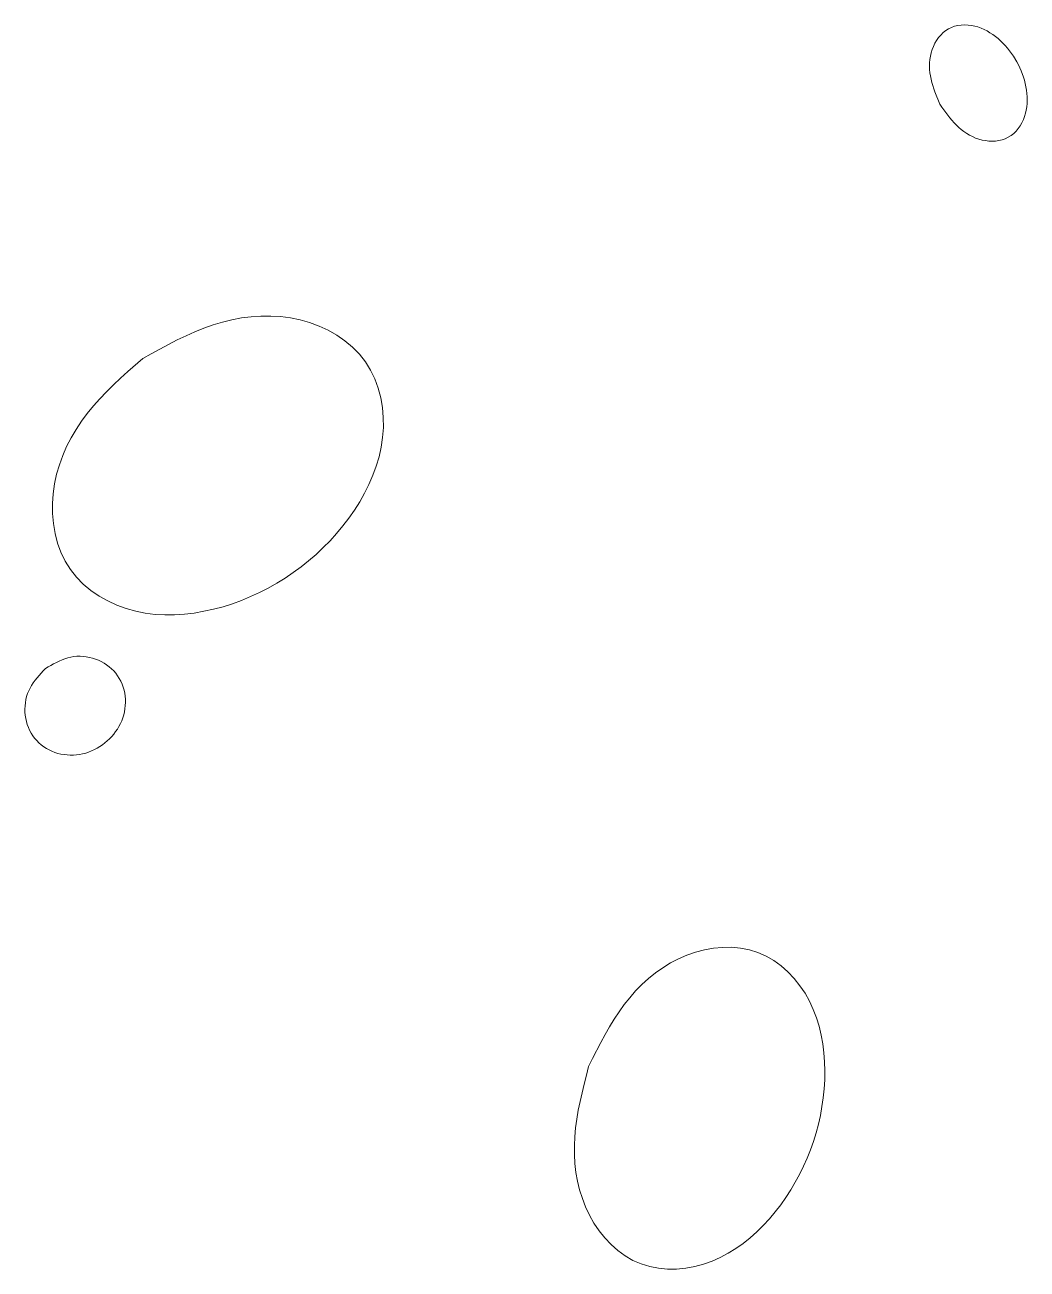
# Model space of a CAD drawing. Header units: millimetres. Extents: x -131 to 131, y -103 to 103.
# Drawn here: x 16.16 to 51.6, y 41.7 to 85.67 of the extents above; entities that cross this region are included whole.
import ezdxf

# ---------------------------------------------------------------- set-up
doc = ezdxf.new("R2010")
doc.units = ezdxf.units.MM
doc.header["$MEASUREMENT"] = 0
doc.layers.add('Camada 1', color=7, linetype='Continuous')

msp = doc.modelspace()

# ---------------------------------------------------------------- linework, layer by layer
at = {"layer": 'Camada 1', "color": 72, "lineweight": 20}
for points, knots in [([(50.2452, 81.5623), (50.2452, 81.5623), (50.1257, 81.5764), (50.1257, 81.5764), (50.1257, 81.5764), (50.1257, 81.5764), (50.0082, 81.5993), (50.0082, 81.5993), (50.0082, 81.5993), (50.0082, 81.5993), (49.8935, 81.6307), (49.8935, 81.6307), (49.8935, 81.6307), (49.8935, 81.6307), (49.7813, 81.6702), (49.7813, 81.6702), (49.7813, 81.6702), (49.7813, 81.6702), (49.6727, 81.7175), (49.6727, 81.7175), (49.6727, 81.7175), (49.6727, 81.7175), (49.5672, 81.7711), (49.5672, 81.7711), (49.5672, 81.7711), (49.5672, 81.7711), (49.4656, 81.8314), (49.4656, 81.8314), (49.4656, 81.8314), (49.4656, 81.8314), (49.3679, 81.8974), (49.3679, 81.8974), (49.3679, 81.8974), (49.3679, 81.8974), (49.2744, 81.969), (49.2744, 81.969), (49.2744, 81.969), (49.2744, 81.969), (49.1851, 82.0449), (49.1851, 82.0449), (49.1851, 82.0449), (49.1851, 82.0449), (49.1005, 82.1253), (49.1005, 82.1253), (49.1005, 82.1253), (49.1005, 82.1253), (49.0193, 82.2093), (49.0193, 82.2093), (49.0193, 82.2093), (49.0193, 82.2093), (48.9417, 82.2964), (48.9417, 82.2964), (48.9417, 82.2964), (48.9417, 82.2964), (48.8669, 82.3867), (48.8669, 82.3867), (48.8669, 82.3867), (48.8669, 82.3867), (48.7946, 82.4791), (48.7946, 82.4791), (48.7946, 82.4791), (48.7946, 82.4791), (48.7244, 82.5733), (48.7244, 82.5733), (48.7244, 82.5733), (48.7244, 82.5733), (48.6553, 82.6689), (48.6553, 82.6689), (48.6553, 82.6689), (48.6553, 82.6689), (48.5872, 82.7656), (48.5872, 82.7656), (48.5872, 82.7656), (48.5872, 82.7656), (48.5198, 82.863), (48.5198, 82.863), (48.5198, 82.863), (48.5198, 82.863), (48.3417, 83.3001), (48.3417, 83.3001), (48.3417, 83.3001), (48.3417, 83.3001), (48.3021, 83.4108), (48.3021, 83.4108), (48.3021, 83.4108), (48.3021, 83.4108), (48.2658, 83.522), (48.2658, 83.522), (48.2658, 83.522), (48.2658, 83.522), (48.2334, 83.6341), (48.2334, 83.6341), (48.2334, 83.6341), (48.2334, 83.6341), (48.2055, 83.7474), (48.2055, 83.7474), (48.2055, 83.7474), (48.2055, 83.7474), (48.1826, 83.862), (48.1826, 83.862), (48.1826, 83.862), (48.1826, 83.862), (48.1656, 83.9777), (48.1656, 83.9777), (48.1656, 83.9777), (48.1656, 83.9777), (48.1554, 84.0952), (48.1554, 84.0952), (48.1554, 84.0952), (48.1554, 84.0952), (48.1515, 84.213), (48.1515, 84.213), (48.1515, 84.213), (48.1515, 84.213), (48.1547, 84.3312), (48.1547, 84.3312), (48.1547, 84.3312), (48.1547, 84.3312), (48.1653, 84.4491), (48.1653, 84.4491), (48.1653, 84.4491), (48.1653, 84.4491), (48.1836, 84.5662), (48.1836, 84.5662), (48.1836, 84.5662), (48.1836, 84.5662), (48.2097, 84.6819), (48.2097, 84.6819), (48.2097, 84.6819), (48.2097, 84.6819), (48.2443, 84.7958), (48.2443, 84.7958), (48.2443, 84.7958), (48.2443, 84.7958), (48.2877, 84.9073), (48.2877, 84.9073), (48.2877, 84.9073), (48.2877, 84.9073), (48.3395, 85.016), (48.3395, 85.016), (48.3395, 85.016), (48.3395, 85.016), (48.4002, 85.12), (48.4002, 85.12), (48.4002, 85.12), (48.4002, 85.12), (48.469, 85.2185), (48.469, 85.2185), (48.469, 85.2185), (48.469, 85.2185), (48.5456, 85.3102), (48.5456, 85.3102), (48.5456, 85.3102), (48.5456, 85.3102), (48.6302, 85.3934), (48.6302, 85.3934), (48.6302, 85.3934), (48.6302, 85.3934), (48.7223, 85.4668), (48.7223, 85.4668), (48.7223, 85.4668), (48.7223, 85.4668), (48.8214, 85.5296), (48.8214, 85.5296), (48.8214, 85.5296), (48.8214, 85.5296), (48.9273, 85.5801), (48.9273, 85.5801), (48.9273, 85.5801), (48.9273, 85.5801), (49.0387, 85.6189), (49.0387, 85.6189), (49.0387, 85.6189), (49.0387, 85.6189), (49.1545, 85.646), (49.1545, 85.646), (49.1545, 85.646), (49.1545, 85.646), (49.273, 85.6623), (49.273, 85.6623), (49.273, 85.6623), (49.273, 85.6623), (49.3933, 85.6679), (49.3933, 85.6679), (49.3933, 85.6679), (49.3933, 85.6679), (49.5136, 85.6637), (49.5136, 85.6637), (49.5136, 85.6637), (49.5136, 85.6637), (49.6325, 85.6496), (49.6325, 85.6496), (49.6325, 85.6496), (49.6325, 85.6496), (49.7492, 85.6263), (49.7492, 85.6263), (49.7492, 85.6263), (49.7492, 85.6263), (49.8632, 85.5942), (49.8632, 85.5942), (49.8632, 85.5942), (49.8632, 85.5942), (49.9743, 85.554), (49.9743, 85.554), (49.9743, 85.554), (49.9743, 85.554), (50.0823, 85.5067), (50.0823, 85.5067), (50.0823, 85.5067), (50.0823, 85.5067), (50.1874, 85.4527), (50.1874, 85.4527), (50.1874, 85.4527), (50.1874, 85.4527), (50.289, 85.3924), (50.289, 85.3924), (50.289, 85.3924), (50.289, 85.3924), (50.3878, 85.3268), (50.3878, 85.3268), (50.3878, 85.3268), (50.3878, 85.3268), (50.483, 85.2566), (50.483, 85.2566), (50.483, 85.2566), (50.483, 85.2566), (50.5747, 85.1818), (50.5747, 85.1818), (50.5747, 85.1818), (50.5747, 85.1818), (50.6629, 85.1035), (50.6629, 85.1035), (50.6629, 85.1035), (50.6629, 85.1035), (50.7476, 85.0216), (50.7476, 85.0216), (50.7476, 85.0216), (50.7476, 85.0216), (50.8287, 84.9362), (50.8287, 84.9362), (50.8287, 84.9362), (50.8287, 84.9362), (50.9064, 84.8477), (50.9064, 84.8477), (50.9064, 84.8477), (50.9064, 84.8477), (50.9804, 84.7563), (50.9804, 84.7563), (50.9804, 84.7563), (50.9804, 84.7563), (51.0506, 84.6618), (51.0506, 84.6618), (51.0506, 84.6618), (51.0506, 84.6618), (51.117, 84.5644), (51.117, 84.5644), (51.117, 84.5644), (51.117, 84.5644), (51.2383, 84.363), (51.2383, 84.363), (51.2383, 84.363), (51.2383, 84.363), (51.2933, 84.2589), (51.2933, 84.2589), (51.2933, 84.2589), (51.2933, 84.2589), (51.3441, 84.1527), (51.3441, 84.1527), (51.3441, 84.1527), (51.3441, 84.1527), (51.3911, 84.0448), (51.3911, 84.0448), (51.3911, 84.0448), (51.3911, 84.0448), (51.4715, 83.8236), (51.4715, 83.8236), (51.4715, 83.8236), (51.4715, 83.8236), (51.505, 83.7107), (51.505, 83.7107), (51.505, 83.7107), (51.505, 83.7107), (51.5339, 83.5967), (51.5339, 83.5967), (51.5339, 83.5967), (51.5339, 83.5967), (51.5579, 83.4814), (51.5579, 83.4814), (51.5579, 83.4814), (51.5579, 83.4814), (51.5773, 83.3646), (51.5773, 83.3646), (51.5773, 83.3646), (51.5773, 83.3646), (51.5914, 83.2475), (51.5914, 83.2475), (51.5914, 83.2475), (51.5914, 83.2475), (51.5999, 83.1293), (51.5999, 83.1293), (51.5999, 83.1293), (51.5999, 83.1293), (51.6031, 83.0108), (51.6031, 83.0108), (51.6031, 83.0108), (51.6031, 83.0108), (51.5996, 82.8926), (51.5996, 82.8926), (51.5996, 82.8926), (51.5996, 82.8926), (51.5893, 82.7751), (51.5893, 82.7751), (51.5893, 82.7751), (51.5893, 82.7751), (51.572, 82.6584), (51.572, 82.6584), (51.572, 82.6584), (51.572, 82.6584), (51.5466, 82.543), (51.5466, 82.543), (51.5466, 82.543), (51.5466, 82.543), (51.5131, 82.4298), (51.5131, 82.4298), (51.5131, 82.4298), (51.5131, 82.4298), (51.4704, 82.3183), (51.4704, 82.3183), (51.4704, 82.3183), (51.4704, 82.3183), (51.4189, 82.21), (51.4189, 82.21), (51.4189, 82.21), (51.4189, 82.21), (51.3586, 82.1059), (51.3586, 82.1059), (51.3586, 82.1059), (51.3586, 82.1059), (51.2898, 82.0075), (51.2898, 82.0075), (51.2898, 82.0075), (51.2898, 82.0075), (51.2129, 81.9158), (51.2129, 81.9158), (51.2129, 81.9158), (51.2129, 81.9158), (51.1279, 81.8325), (51.1279, 81.8325), (51.1279, 81.8325), (51.1279, 81.8325), (51.0358, 81.7588), (51.0358, 81.7588), (51.0358, 81.7588), (51.0358, 81.7588), (50.9367, 81.6963), (50.9367, 81.6963), (50.9367, 81.6963), (50.9367, 81.6963), (50.8309, 81.6455), (50.8309, 81.6455), (50.8309, 81.6455), (50.8309, 81.6455), (50.7194, 81.6071), (50.7194, 81.6071), (50.7194, 81.6071), (50.7194, 81.6071), (50.604, 81.5799), (50.604, 81.5799), (50.604, 81.5799), (50.604, 81.5799), (50.4855, 81.5637), (50.4855, 81.5637), (50.4855, 81.5637), (50.4855, 81.5637), (50.3655, 81.558), (50.3655, 81.558), (50.3655, 81.558), (50.3655, 81.558), (50.2452, 81.5623), (50.2452, 81.5623)], [0, 0, 0, 0, 0.0105263, 0.0105263, 0.0105263, 0.0105263, 0.0210526, 0.0210526, 0.0210526, 0.0210526, 0.0315789, 0.0315789, 0.0315789, 0.0315789, 0.0421053, 0.0421053, 0.0421053, 0.0421053, 0.0526316, 0.0526316, 0.0526316, 0.0526316, 0.0631579, 0.0631579, 0.0631579, 0.0631579, 0.0736842, 0.0736842, 0.0736842, 0.0736842, 0.0842105, 0.0842105, 0.0842105, 0.0842105, 0.0947368, 0.0947368, 0.0947368, 0.0947368, 0.1052632, 0.1052632, 0.1052632, 0.1052632, 0.1157895, 0.1157895, 0.1157895, 0.1157895, 0.1263158, 0.1263158, 0.1263158, 0.1263158, 0.1368421, 0.1368421, 0.1368421, 0.1368421, 0.1473684, 0.1473684, 0.1473684, 0.1473684, 0.1578947, 0.1578947, 0.1578947, 0.1578947, 0.1684211, 0.1684211, 0.1684211, 0.1684211, 0.1789474, 0.1789474, 0.1789474, 0.1789474, 0.1894737, 0.1894737, 0.1894737, 0.1894737, 0.2, 0.2, 0.2, 0.2, 0.2105263, 0.2105263, 0.2105263, 0.2105263, 0.2210526, 0.2210526, 0.2210526, 0.2210526, 0.2315789, 0.2315789, 0.2315789, 0.2315789, 0.2421053, 0.2421053, 0.2421053, 0.2421053, 0.2526316, 0.2526316, 0.2526316, 0.2526316, 0.2631579, 0.2631579, 0.2631579, 0.2631579, 0.2736842, 0.2736842, 0.2736842, 0.2736842, 0.2842105, 0.2842105, 0.2842105, 0.2842105, 0.2947368, 0.2947368, 0.2947368, 0.2947368, 0.3052632, 0.3052632, 0.3052632, 0.3052632, 0.3157895, 0.3157895, 0.3157895, 0.3157895, 0.3263158, 0.3263158, 0.3263158, 0.3263158, 0.3368421, 0.3368421, 0.3368421, 0.3368421, 0.3473684, 0.3473684, 0.3473684, 0.3473684, 0.3578947, 0.3578947, 0.3578947, 0.3578947, 0.3684211, 0.3684211, 0.3684211, 0.3684211, 0.3789474, 0.3789474, 0.3789474, 0.3789474, 0.3894737, 0.3894737, 0.3894737, 0.3894737, 0.4, 0.4, 0.4, 0.4, 0.4105263, 0.4105263, 0.4105263, 0.4105263, 0.4210526, 0.4210526, 0.4210526, 0.4210526, 0.4315789, 0.4315789, 0.4315789, 0.4315789, 0.4421053, 0.4421053, 0.4421053, 0.4421053, 0.4526316, 0.4526316, 0.4526316, 0.4526316, 0.4631579, 0.4631579, 0.4631579, 0.4631579, 0.4736842, 0.4736842, 0.4736842, 0.4736842, 0.4842105, 0.4842105, 0.4842105, 0.4842105, 0.4947368, 0.4947368, 0.4947368, 0.4947368, 0.5052632, 0.5052632, 0.5052632, 0.5052632, 0.5157895, 0.5157895, 0.5157895, 0.5157895, 0.5263158, 0.5263158, 0.5263158, 0.5263158, 0.5368421, 0.5368421, 0.5368421, 0.5368421, 0.5473684, 0.5473684, 0.5473684, 0.5473684, 0.5578947, 0.5578947, 0.5578947, 0.5578947, 0.5684211, 0.5684211, 0.5684211, 0.5684211, 0.5789474, 0.5789474, 0.5789474, 0.5789474, 0.5894737, 0.5894737, 0.5894737, 0.5894737, 0.6, 0.6, 0.6, 0.6, 0.6105263, 0.6105263, 0.6105263, 0.6105263, 0.6210526, 0.6210526, 0.6210526, 0.6210526, 0.6315789, 0.6315789, 0.6315789, 0.6315789, 0.6421053, 0.6421053, 0.6421053, 0.6421053, 0.6526316, 0.6526316, 0.6526316, 0.6526316, 0.6631579, 0.6631579, 0.6631579, 0.6631579, 0.6736842, 0.6736842, 0.6736842, 0.6736842, 0.6842105, 0.6842105, 0.6842105, 0.6842105, 0.6947368, 0.6947368, 0.6947368, 0.6947368, 0.7052632, 0.7052632, 0.7052632, 0.7052632, 0.7157895, 0.7157895, 0.7157895, 0.7157895, 0.7263158, 0.7263158, 0.7263158, 0.7263158, 0.7368421, 0.7368421, 0.7368421, 0.7368421, 0.7473684, 0.7473684, 0.7473684, 0.7473684, 0.7578947, 0.7578947, 0.7578947, 0.7578947, 0.7684211, 0.7684211, 0.7684211, 0.7684211, 0.7789474, 0.7789474, 0.7789474, 0.7789474, 0.7894737, 0.7894737, 0.7894737, 0.7894737, 0.8, 0.8, 0.8, 0.8, 0.8105263, 0.8105263, 0.8105263, 0.8105263, 0.8210526, 0.8210526, 0.8210526, 0.8210526, 0.8315789, 0.8315789, 0.8315789, 0.8315789, 0.8421053, 0.8421053, 0.8421053, 0.8421053, 0.8526316, 0.8526316, 0.8526316, 0.8526316, 0.8631579, 0.8631579, 0.8631579, 0.8631579, 0.8736842, 0.8736842, 0.8736842, 0.8736842, 0.8842105, 0.8842105, 0.8842105, 0.8842105, 0.8947368, 0.8947368, 0.8947368, 0.8947368, 0.9052632, 0.9052632, 0.9052632, 0.9052632, 0.9157895, 0.9157895, 0.9157895, 0.9157895, 0.9263158, 0.9263158, 0.9263158, 0.9263158, 0.9368421, 0.9368421, 0.9368421, 0.9368421, 0.9473684, 0.9473684, 0.9473684, 0.9473684, 0.9578947, 0.9578947, 0.9578947, 0.9578947, 0.9684211, 0.9684211, 0.9684211, 0.9684211, 0.9789474, 0.9789474, 0.9789474, 0.9789474, 0.9894737, 0.9894737, 0.9894737, 0.9894737, 1, 1, 1, 1]), ([(20.6285, 74.0442), (20.6285, 74.0442), (20.9333, 74.2111), (20.9333, 74.2111), (20.9333, 74.2111), (20.9333, 74.2111), (21.2395, 74.3741), (21.2395, 74.3741), (21.2395, 74.3741), (21.2395, 74.3741), (21.5478, 74.5318), (21.5478, 74.5318), (21.5478, 74.5318), (21.5478, 74.5318), (21.8586, 74.6813), (21.8586, 74.6813), (21.8586, 74.6813), (21.8586, 74.6813), (22.1726, 74.8214), (22.1726, 74.8214), (22.1726, 74.8214), (22.1726, 74.8214), (22.4908, 74.9498), (22.4908, 74.9498), (22.4908, 74.9498), (22.4908, 74.9498), (22.8136, 75.0648), (22.8136, 75.0648), (22.8136, 75.0648), (22.8136, 75.0648), (23.142, 75.1643), (23.142, 75.1643), (23.142, 75.1643), (23.142, 75.1643), (23.4761, 75.2469), (23.4761, 75.2469), (23.4761, 75.2469), (23.4761, 75.2469), (23.8158, 75.3104), (23.8158, 75.3104), (23.8158, 75.3104), (23.8158, 75.3104), (24.1598, 75.3541), (24.1598, 75.3541), (24.1598, 75.3541), (24.1598, 75.3541), (24.5066, 75.377), (24.5066, 75.377), (24.5066, 75.377), (24.5066, 75.377), (24.8544, 75.3781), (24.8544, 75.3781), (24.8544, 75.3781), (24.8544, 75.3781), (25.2023, 75.3566), (25.2023, 75.3566), (25.2023, 75.3566), (25.2023, 75.3566), (25.5483, 75.3114), (25.5483, 75.3114), (25.5483, 75.3114), (25.5483, 75.3114), (25.8909, 75.2412), (25.8909, 75.2412), (25.8909, 75.2412), (25.8909, 75.2412), (26.2292, 75.1456), (26.2292, 75.1456), (26.2292, 75.1456), (26.2292, 75.1456), (26.5608, 75.0235), (26.5608, 75.0235), (26.5608, 75.0235), (26.5608, 75.0235), (26.8818, 74.8757), (26.8818, 74.8757), (26.8818, 74.8757), (26.8818, 74.8757), (27.1887, 74.7022), (27.1887, 74.7022), (27.1887, 74.7022), (27.1887, 74.7022), (27.478, 74.5039), (27.478, 74.5039), (27.478, 74.5039), (27.478, 74.5039), (27.7461, 74.2809), (27.7461, 74.2809), (27.7461, 74.2809), (27.7461, 74.2809), (27.9888, 74.034), (27.9888, 74.034), (27.9888, 74.034), (27.9888, 74.034), (28.203, 73.7634), (28.203, 73.7634), (28.203, 73.7634), (28.203, 73.7634), (28.3854, 73.4703), (28.3854, 73.4703), (28.3854, 73.4703), (28.3854, 73.4703), (28.536, 73.1577), (28.536, 73.1577), (28.536, 73.1577), (28.536, 73.1577), (28.6556, 72.8296), (28.6556, 72.8296), (28.6556, 72.8296), (28.6556, 72.8296), (28.7449, 72.4899), (28.7449, 72.4899), (28.7449, 72.4899), (28.7449, 72.4899), (28.8041, 72.1421), (28.8041, 72.1421), (28.8041, 72.1421), (28.8041, 72.1421), (28.8345, 71.7903), (28.8345, 71.7903), (28.8345, 71.7903), (28.8345, 71.7903), (28.8366, 71.4383), (28.8366, 71.4383), (28.8366, 71.4383), (28.8366, 71.4383), (28.8108, 71.0894), (28.8108, 71.0894), (28.8108, 71.0894), (28.8108, 71.0894), (28.759, 70.7458), (28.759, 70.7458), (28.759, 70.7458), (28.759, 70.7458), (28.6831, 70.4074), (28.6831, 70.4074), (28.6831, 70.4074), (28.6831, 70.4074), (28.584, 70.0748), (28.584, 70.0748), (28.584, 70.0748), (28.584, 70.0748), (28.4644, 69.7492), (28.4644, 69.7492), (28.4644, 69.7492), (28.4644, 69.7492), (28.3258, 69.4302), (28.3258, 69.4302), (28.3258, 69.4302), (28.3258, 69.4302), (28.1698, 69.1191), (28.1698, 69.1191), (28.1698, 69.1191), (28.1698, 69.1191), (27.9984, 68.8164), (27.9984, 68.8164), (27.9984, 68.8164), (27.9984, 68.8164), (27.8132, 68.5222), (27.8132, 68.5222), (27.8132, 68.5222), (27.8132, 68.5222), (27.6153, 68.2375), (27.6153, 68.2375), (27.6153, 68.2375), (27.6153, 68.2375), (27.4054, 67.9616), (27.4054, 67.9616), (27.4054, 67.9616), (27.4054, 67.9616), (27.1842, 67.6956), (27.1842, 67.6956), (27.1842, 67.6956), (27.1842, 67.6956), (26.9517, 67.4395), (26.9517, 67.4395), (26.9517, 67.4395), (26.9517, 67.4395), (26.709, 67.1929), (26.709, 67.1929), (26.709, 67.1929), (26.709, 67.1929), (26.456, 66.9569), (26.456, 66.9569), (26.456, 66.9569), (26.456, 66.9569), (26.1943, 66.7311), (26.1943, 66.7311), (26.1943, 66.7311), (26.1943, 66.7311), (25.9233, 66.5156), (25.9233, 66.5156), (25.9233, 66.5156), (25.9233, 66.5156), (25.6443, 66.3113), (25.6443, 66.3113), (25.6443, 66.3113), (25.6443, 66.3113), (25.3575, 66.1177), (25.3575, 66.1177), (25.3575, 66.1177), (25.3575, 66.1177), (25.0633, 65.9356), (25.0633, 65.9356), (25.0633, 65.9356), (25.0633, 65.9356), (24.762, 65.7652), (24.762, 65.7652), (24.762, 65.7652), (24.762, 65.7652), (24.4544, 65.6076), (24.4544, 65.6076), (24.4544, 65.6076), (24.4544, 65.6076), (24.1404, 65.4622), (24.1404, 65.4622), (24.1404, 65.4622), (24.1404, 65.4622), (23.8204, 65.3303), (23.8204, 65.3303), (23.8204, 65.3303), (23.8204, 65.3303), (23.4952, 65.2117), (23.4952, 65.2117), (23.4952, 65.2117), (23.4952, 65.2117), (23.165, 65.1073), (23.165, 65.1073), (23.165, 65.1073), (23.165, 65.1073), (22.8298, 65.0177), (22.8298, 65.0177), (22.8298, 65.0177), (22.8298, 65.0177), (22.4905, 64.9429), (22.4905, 64.9429), (22.4905, 64.9429), (22.4905, 64.9429), (22.1476, 64.8836), (22.1476, 64.8836), (22.1476, 64.8836), (22.1476, 64.8836), (21.8022, 64.842), (21.8022, 64.842), (21.8022, 64.842), (21.8022, 64.842), (21.4551, 64.8194), (21.4551, 64.8194), (21.4551, 64.8194), (21.4551, 64.8194), (21.1079, 64.817), (21.1079, 64.817), (21.1079, 64.817), (21.1079, 64.817), (20.7618, 64.8364), (20.7618, 64.8364), (20.7618, 64.8364), (20.7618, 64.8364), (20.4175, 64.8791), (20.4175, 64.8791), (20.4175, 64.8791), (20.4175, 64.8791), (20.0764, 64.9468), (20.0764, 64.9468), (20.0764, 64.9468), (20.0764, 64.9468), (19.7398, 65.0406), (19.7398, 65.0406), (19.7398, 65.0406), (19.7398, 65.0406), (19.4089, 65.1616), (19.4089, 65.1616), (19.4089, 65.1616), (19.4089, 65.1616), (19.0883, 65.3091), (19.0883, 65.3091), (19.0883, 65.3091), (19.0883, 65.3091), (18.781, 65.4827), (18.781, 65.4827), (18.781, 65.4827), (18.781, 65.4827), (18.4914, 65.6813), (18.4914, 65.6813), (18.4914, 65.6813), (18.4914, 65.6813), (18.2233, 65.9046), (18.2233, 65.9046), (18.2233, 65.9046), (18.2233, 65.9046), (17.9798, 66.1522), (17.9798, 66.1522), (17.9798, 66.1522), (17.9798, 66.1522), (17.7657, 66.4228), (17.7657, 66.4228), (17.7657, 66.4228), (17.7657, 66.4228), (17.5833, 66.716), (17.5833, 66.716), (17.5833, 66.716), (17.5833, 66.716), (17.433, 67.0282), (17.433, 67.0282), (17.433, 67.0282), (17.433, 67.0282), (17.3141, 67.3556), (17.3141, 67.3556), (17.3141, 67.3556), (17.3141, 67.3556), (17.2252, 67.6949), (17.2252, 67.6949), (17.2252, 67.6949), (17.2252, 67.6949), (17.166, 68.0424), (17.166, 68.0424), (17.166, 68.0424), (17.166, 68.0424), (17.1353, 68.3945), (17.1353, 68.3945), (17.1353, 68.3945), (17.1353, 68.3945), (17.1325, 68.7476), (17.1325, 68.7476), (17.1325, 68.7476), (17.1325, 68.7476), (17.1568, 69.0983), (17.1568, 69.0983), (17.1568, 69.0983), (17.1568, 69.0983), (17.2065, 69.4447), (17.2065, 69.4447), (17.2065, 69.4447), (17.2065, 69.4447), (17.281, 69.7859), (17.281, 69.7859), (17.281, 69.7859), (17.281, 69.7859), (17.3784, 70.1203), (17.3784, 70.1203), (17.3784, 70.1203), (17.3784, 70.1203), (17.4972, 70.4473), (17.4972, 70.4473), (17.4972, 70.4473), (17.4972, 70.4473), (17.6359, 70.7659), (17.6359, 70.7659), (17.6359, 70.7659), (17.6359, 70.7659), (17.7936, 71.0749), (17.7936, 71.0749), (17.7936, 71.0749), (17.7936, 71.0749), (17.9682, 71.373), (17.9682, 71.373), (17.9682, 71.373), (17.9682, 71.373), (18.1587, 71.6598), (18.1587, 71.6598), (18.1587, 71.6598), (18.1587, 71.6598), (18.3633, 71.935), (18.3633, 71.935), (18.3633, 71.935), (18.3633, 71.935), (18.5806, 72.1999), (18.5806, 72.1999), (18.5806, 72.1999), (18.5806, 72.1999), (18.8092, 72.4557), (18.8092, 72.4557), (18.8092, 72.4557), (18.8092, 72.4557), (19.0473, 72.704), (19.0473, 72.704), (19.0473, 72.704), (19.0473, 72.704), (19.2932, 72.946), (19.2932, 72.946), (19.2932, 72.946), (19.2932, 72.946), (19.5455, 73.1827), (19.5455, 73.1827), (19.5455, 73.1827), (19.5455, 73.1827), (19.8023, 73.4156), (19.8023, 73.4156), (19.8023, 73.4156), (19.8023, 73.4156), (20.3244, 73.8752), (20.3244, 73.8752), (20.3244, 73.8752), (20.3244, 73.8752), (20.6285, 74.0442), (20.6285, 74.0442)], [0, 0, 0, 0, 0.010101, 0.010101, 0.010101, 0.010101, 0.020202, 0.020202, 0.020202, 0.020202, 0.030303, 0.030303, 0.030303, 0.030303, 0.040404, 0.040404, 0.040404, 0.040404, 0.0505051, 0.0505051, 0.0505051, 0.0505051, 0.0606061, 0.0606061, 0.0606061, 0.0606061, 0.0707071, 0.0707071, 0.0707071, 0.0707071, 0.0808081, 0.0808081, 0.0808081, 0.0808081, 0.0909091, 0.0909091, 0.0909091, 0.0909091, 0.1010101, 0.1010101, 0.1010101, 0.1010101, 0.1111111, 0.1111111, 0.1111111, 0.1111111, 0.1212121, 0.1212121, 0.1212121, 0.1212121, 0.1313131, 0.1313131, 0.1313131, 0.1313131, 0.1414141, 0.1414141, 0.1414141, 0.1414141, 0.1515152, 0.1515152, 0.1515152, 0.1515152, 0.1616162, 0.1616162, 0.1616162, 0.1616162, 0.1717172, 0.1717172, 0.1717172, 0.1717172, 0.1818182, 0.1818182, 0.1818182, 0.1818182, 0.1919192, 0.1919192, 0.1919192, 0.1919192, 0.2020202, 0.2020202, 0.2020202, 0.2020202, 0.2121212, 0.2121212, 0.2121212, 0.2121212, 0.2222222, 0.2222222, 0.2222222, 0.2222222, 0.2323232, 0.2323232, 0.2323232, 0.2323232, 0.2424242, 0.2424242, 0.2424242, 0.2424242, 0.2525253, 0.2525253, 0.2525253, 0.2525253, 0.2626263, 0.2626263, 0.2626263, 0.2626263, 0.2727273, 0.2727273, 0.2727273, 0.2727273, 0.2828283, 0.2828283, 0.2828283, 0.2828283, 0.2929293, 0.2929293, 0.2929293, 0.2929293, 0.3030303, 0.3030303, 0.3030303, 0.3030303, 0.3131313, 0.3131313, 0.3131313, 0.3131313, 0.3232323, 0.3232323, 0.3232323, 0.3232323, 0.3333333, 0.3333333, 0.3333333, 0.3333333, 0.3434343, 0.3434343, 0.3434343, 0.3434343, 0.3535354, 0.3535354, 0.3535354, 0.3535354, 0.3636364, 0.3636364, 0.3636364, 0.3636364, 0.3737374, 0.3737374, 0.3737374, 0.3737374, 0.3838384, 0.3838384, 0.3838384, 0.3838384, 0.3939394, 0.3939394, 0.3939394, 0.3939394, 0.4040404, 0.4040404, 0.4040404, 0.4040404, 0.4141414, 0.4141414, 0.4141414, 0.4141414, 0.4242424, 0.4242424, 0.4242424, 0.4242424, 0.4343434, 0.4343434, 0.4343434, 0.4343434, 0.4444444, 0.4444444, 0.4444444, 0.4444444, 0.4545455, 0.4545455, 0.4545455, 0.4545455, 0.4646465, 0.4646465, 0.4646465, 0.4646465, 0.4747475, 0.4747475, 0.4747475, 0.4747475, 0.4848485, 0.4848485, 0.4848485, 0.4848485, 0.4949495, 0.4949495, 0.4949495, 0.4949495, 0.5050505, 0.5050505, 0.5050505, 0.5050505, 0.5151515, 0.5151515, 0.5151515, 0.5151515, 0.5252525, 0.5252525, 0.5252525, 0.5252525, 0.5353535, 0.5353535, 0.5353535, 0.5353535, 0.5454545, 0.5454545, 0.5454545, 0.5454545, 0.5555556, 0.5555556, 0.5555556, 0.5555556, 0.5656566, 0.5656566, 0.5656566, 0.5656566, 0.5757576, 0.5757576, 0.5757576, 0.5757576, 0.5858586, 0.5858586, 0.5858586, 0.5858586, 0.5959596, 0.5959596, 0.5959596, 0.5959596, 0.6060606, 0.6060606, 0.6060606, 0.6060606, 0.6161616, 0.6161616, 0.6161616, 0.6161616, 0.6262626, 0.6262626, 0.6262626, 0.6262626, 0.6363636, 0.6363636, 0.6363636, 0.6363636, 0.6464646, 0.6464646, 0.6464646, 0.6464646, 0.6565657, 0.6565657, 0.6565657, 0.6565657, 0.6666667, 0.6666667, 0.6666667, 0.6666667, 0.6767677, 0.6767677, 0.6767677, 0.6767677, 0.6868687, 0.6868687, 0.6868687, 0.6868687, 0.6969697, 0.6969697, 0.6969697, 0.6969697, 0.7070707, 0.7070707, 0.7070707, 0.7070707, 0.7171717, 0.7171717, 0.7171717, 0.7171717, 0.7272727, 0.7272727, 0.7272727, 0.7272727, 0.7373737, 0.7373737, 0.7373737, 0.7373737, 0.7474747, 0.7474747, 0.7474747, 0.7474747, 0.7575758, 0.7575758, 0.7575758, 0.7575758, 0.7676768, 0.7676768, 0.7676768, 0.7676768, 0.7777778, 0.7777778, 0.7777778, 0.7777778, 0.7878788, 0.7878788, 0.7878788, 0.7878788, 0.7979798, 0.7979798, 0.7979798, 0.7979798, 0.8080808, 0.8080808, 0.8080808, 0.8080808, 0.8181818, 0.8181818, 0.8181818, 0.8181818, 0.8282828, 0.8282828, 0.8282828, 0.8282828, 0.8383838, 0.8383838, 0.8383838, 0.8383838, 0.8484848, 0.8484848, 0.8484848, 0.8484848, 0.8585859, 0.8585859, 0.8585859, 0.8585859, 0.8686869, 0.8686869, 0.8686869, 0.8686869, 0.8787879, 0.8787879, 0.8787879, 0.8787879, 0.8888889, 0.8888889, 0.8888889, 0.8888889, 0.8989899, 0.8989899, 0.8989899, 0.8989899, 0.9090909, 0.9090909, 0.9090909, 0.9090909, 0.9191919, 0.9191919, 0.9191919, 0.9191919, 0.9292929, 0.9292929, 0.9292929, 0.9292929, 0.9393939, 0.9393939, 0.9393939, 0.9393939, 0.9494949, 0.9494949, 0.9494949, 0.9494949, 0.959596, 0.959596, 0.959596, 0.959596, 0.969697, 0.969697, 0.969697, 0.969697, 0.979798, 0.979798, 0.979798, 0.979798, 0.989899, 0.989899, 0.989899, 0.989899, 1, 1, 1, 1]), ([(17.0781, 63.0333), (17.0781, 63.0333), (17.1748, 63.0877), (17.1748, 63.0877), (17.1748, 63.0877), (17.1748, 63.0877), (17.2725, 63.1392), (17.2725, 63.1392), (17.2725, 63.1392), (17.2725, 63.1392), (17.3709, 63.1871), (17.3709, 63.1871), (17.3709, 63.1871), (17.3709, 63.1871), (17.4711, 63.2305), (17.4711, 63.2305), (17.4711, 63.2305), (17.4711, 63.2305), (17.5727, 63.269), (17.5727, 63.269), (17.5727, 63.269), (17.5727, 63.269), (17.6761, 63.3007), (17.6761, 63.3007), (17.6761, 63.3007), (17.6761, 63.3007), (17.7819, 63.3258), (17.7819, 63.3258), (17.7819, 63.3258), (17.7819, 63.3258), (17.8899, 63.3431), (17.8899, 63.3431), (17.8899, 63.3431), (17.8899, 63.3431), (17.9992, 63.3526), (17.9992, 63.3526), (17.9992, 63.3526), (17.9992, 63.3526), (18.1097, 63.3547), (18.1097, 63.3547), (18.1097, 63.3547), (18.1097, 63.3547), (18.2204, 63.3494), (18.2204, 63.3494), (18.2204, 63.3494), (18.2204, 63.3494), (18.3309, 63.3367), (18.3309, 63.3367), (18.3309, 63.3367), (18.3309, 63.3367), (18.4406, 63.3166), (18.4406, 63.3166), (18.4406, 63.3166), (18.4406, 63.3166), (18.5489, 63.2898), (18.5489, 63.2898), (18.5489, 63.2898), (18.5489, 63.2898), (18.6554, 63.2559), (18.6554, 63.2559), (18.6554, 63.2559), (18.6554, 63.2559), (18.7591, 63.215), (18.7591, 63.215), (18.7591, 63.215), (18.7591, 63.215), (18.8597, 63.1674), (18.8597, 63.1674), (18.8597, 63.1674), (18.8597, 63.1674), (18.9567, 63.1134), (18.9567, 63.1134), (18.9567, 63.1134), (18.9567, 63.1134), (19.0495, 63.0531), (19.0495, 63.0531), (19.0495, 63.0531), (19.0495, 63.0531), (19.138, 62.9864), (19.138, 62.9864), (19.138, 62.9864), (19.138, 62.9864), (19.2213, 62.9141), (19.2213, 62.9141), (19.2213, 62.9141), (19.2213, 62.9141), (19.2992, 62.8361), (19.2992, 62.8361), (19.2992, 62.8361), (19.2992, 62.8361), (19.3715, 62.7525), (19.3715, 62.7525), (19.3715, 62.7525), (19.3715, 62.7525), (19.4372, 62.664), (19.4372, 62.664), (19.4372, 62.664), (19.4372, 62.664), (19.4964, 62.5705), (19.4964, 62.5705), (19.4964, 62.5705), (19.4964, 62.5705), (19.5486, 62.4731), (19.5486, 62.4731), (19.5486, 62.4731), (19.5486, 62.4731), (19.5945, 62.3719), (19.5945, 62.3719), (19.5945, 62.3719), (19.5945, 62.3719), (19.633, 62.2678), (19.633, 62.2678), (19.633, 62.2678), (19.633, 62.2678), (19.6644, 62.1613), (19.6644, 62.1613), (19.6644, 62.1613), (19.6644, 62.1613), (19.6883, 62.053), (19.6883, 62.053), (19.6883, 62.053), (19.6883, 62.053), (19.7053, 61.9436), (19.7053, 61.9436), (19.7053, 61.9436), (19.7053, 61.9436), (19.7144, 61.8332), (19.7144, 61.8332), (19.7144, 61.8332), (19.7144, 61.8332), (19.7159, 61.7228), (19.7159, 61.7228), (19.7159, 61.7228), (19.7159, 61.7228), (19.7106, 61.6123), (19.7106, 61.6123), (19.7106, 61.6123), (19.7106, 61.6123), (19.6979, 61.5026), (19.6979, 61.5026), (19.6979, 61.5026), (19.6979, 61.5026), (19.6785, 61.3936), (19.6785, 61.3936), (19.6785, 61.3936), (19.6785, 61.3936), (19.6524, 61.2864), (19.6524, 61.2864), (19.6524, 61.2864), (19.6524, 61.2864), (19.6199, 61.1805), (19.6199, 61.1805), (19.6199, 61.1805), (19.6199, 61.1805), (19.5811, 61.0768), (19.5811, 61.0768), (19.5811, 61.0768), (19.5811, 61.0768), (19.5363, 60.9759), (19.5363, 60.9759), (19.5363, 60.9759), (19.5363, 60.9759), (19.4855, 60.8779), (19.4855, 60.8779), (19.4855, 60.8779), (19.4855, 60.8779), (19.4294, 60.7826), (19.4294, 60.7826), (19.4294, 60.7826), (19.4294, 60.7826), (19.368, 60.6909), (19.368, 60.6909), (19.368, 60.6909), (19.368, 60.6909), (19.3013, 60.6027), (19.3013, 60.6027), (19.3013, 60.6027), (19.3013, 60.6027), (19.2301, 60.5184), (19.2301, 60.5184), (19.2301, 60.5184), (19.2301, 60.5184), (19.1542, 60.4383), (19.1542, 60.4383), (19.1542, 60.4383), (19.1542, 60.4383), (19.0738, 60.3621), (19.0738, 60.3621), (19.0738, 60.3621), (19.0738, 60.3621), (18.9895, 60.2908), (18.9895, 60.2908), (18.9895, 60.2908), (18.9895, 60.2908), (18.9013, 60.2242), (18.9013, 60.2242), (18.9013, 60.2242), (18.9013, 60.2242), (18.8096, 60.1628), (18.8096, 60.1628), (18.8096, 60.1628), (18.8096, 60.1628), (18.7147, 60.106), (18.7147, 60.106), (18.7147, 60.106), (18.7147, 60.106), (18.617, 60.0552), (18.617, 60.0552), (18.617, 60.0552), (18.617, 60.0552), (18.5161, 60.0093), (18.5161, 60.0093), (18.5161, 60.0093), (18.5161, 60.0093), (18.413, 59.9698), (18.413, 59.9698), (18.413, 59.9698), (18.413, 59.9698), (18.3083, 59.9356), (18.3083, 59.9356), (18.3083, 59.9356), (18.3083, 59.9356), (18.2014, 59.9077), (18.2014, 59.9077), (18.2014, 59.9077), (18.2014, 59.9077), (18.0927, 59.8862), (18.0927, 59.8862), (18.0927, 59.8862), (18.0927, 59.8862), (17.9834, 59.8714), (17.9834, 59.8714), (17.9834, 59.8714), (17.9834, 59.8714), (17.8729, 59.8629), (17.8729, 59.8629), (17.8729, 59.8629), (17.8729, 59.8629), (17.7625, 59.8608), (17.7625, 59.8608), (17.7625, 59.8608), (17.7625, 59.8608), (17.6521, 59.8657), (17.6521, 59.8657), (17.6521, 59.8657), (17.6521, 59.8657), (17.542, 59.8777), (17.542, 59.8777), (17.542, 59.8777), (17.542, 59.8777), (17.433, 59.8964), (17.433, 59.8964), (17.433, 59.8964), (17.433, 59.8964), (17.3258, 59.9222), (17.3258, 59.9222), (17.3258, 59.9222), (17.3258, 59.9222), (17.2203, 59.9553), (17.2203, 59.9553), (17.2203, 59.9553), (17.2203, 59.9553), (17.1169, 59.9956), (17.1169, 59.9956), (17.1169, 59.9956), (17.1169, 59.9956), (17.0168, 60.0432), (17.0168, 60.0432), (17.0168, 60.0432), (17.0168, 60.0432), (16.9197, 60.0972), (16.9197, 60.0972), (16.9197, 60.0972), (16.9197, 60.0972), (16.8266, 60.1575), (16.8266, 60.1575), (16.8266, 60.1575), (16.8266, 60.1575), (16.7381, 60.2242), (16.7381, 60.2242), (16.7381, 60.2242), (16.7381, 60.2242), (16.6544, 60.2968), (16.6544, 60.2968), (16.6544, 60.2968), (16.6544, 60.2968), (16.5761, 60.3752), (16.5761, 60.3752), (16.5761, 60.3752), (16.5761, 60.3752), (16.5042, 60.4588), (16.5042, 60.4588), (16.5042, 60.4588), (16.5042, 60.4588), (16.4386, 60.5473), (16.4386, 60.5473), (16.4386, 60.5473), (16.4386, 60.5473), (16.3793, 60.6404), (16.3793, 60.6404), (16.3793, 60.6404), (16.3793, 60.6404), (16.3271, 60.7378), (16.3271, 60.7378), (16.3271, 60.7378), (16.3271, 60.7378), (16.2819, 60.8387), (16.2819, 60.8387), (16.2819, 60.8387), (16.2819, 60.8387), (16.2431, 60.9428), (16.2431, 60.9428), (16.2431, 60.9428), (16.2431, 60.9428), (16.2117, 61.049), (16.2117, 61.049), (16.2117, 61.049), (16.2117, 61.049), (16.1874, 61.1576), (16.1874, 61.1576), (16.1874, 61.1576), (16.1874, 61.1576), (16.1704, 61.2677), (16.1704, 61.2677), (16.1704, 61.2677), (16.1704, 61.2677), (16.1606, 61.3788), (16.1606, 61.3788), (16.1606, 61.3788), (16.1606, 61.3788), (16.1577, 61.4906), (16.1577, 61.4906), (16.1577, 61.4906), (16.1577, 61.4906), (16.1627, 61.6018), (16.1627, 61.6018), (16.1627, 61.6018), (16.1627, 61.6018), (16.1747, 61.7125), (16.1747, 61.7125), (16.1747, 61.7125), (16.1747, 61.7125), (16.1937, 61.8219), (16.1937, 61.8219), (16.1937, 61.8219), (16.1937, 61.8219), (16.2198, 61.9291), (16.2198, 61.9291), (16.2198, 61.9291), (16.2198, 61.9291), (16.2533, 62.0339), (16.2533, 62.0339), (16.2533, 62.0339), (16.2533, 62.0339), (16.2939, 62.1352), (16.2939, 62.1352), (16.2939, 62.1352), (16.2939, 62.1352), (16.3412, 62.2329), (16.3412, 62.2329), (16.3412, 62.2329), (16.3412, 62.2329), (16.3952, 62.3267), (16.3952, 62.3267), (16.3952, 62.3267), (16.3952, 62.3267), (16.4548, 62.4177), (16.4548, 62.4177), (16.4548, 62.4177), (16.4548, 62.4177), (16.5193, 62.5056), (16.5193, 62.5056), (16.5193, 62.5056), (16.5193, 62.5056), (16.6594, 62.6753), (16.6594, 62.6753), (16.6594, 62.6753), (16.6594, 62.6753), (16.7335, 62.7578), (16.7335, 62.7578), (16.7335, 62.7578), (16.7335, 62.7578), (16.8093, 62.8393), (16.8093, 62.8393), (16.8093, 62.8393), (16.8093, 62.8393), (16.8859, 62.9204), (16.8859, 62.9204), (16.8859, 62.9204), (16.8859, 62.9204), (16.9818, 62.9772), (16.9818, 62.9772), (16.9818, 62.9772), (16.9818, 62.9772), (17.0781, 63.0333), (17.0781, 63.0333)], [0, 0, 0, 0, 0.010101, 0.010101, 0.010101, 0.010101, 0.020202, 0.020202, 0.020202, 0.020202, 0.030303, 0.030303, 0.030303, 0.030303, 0.040404, 0.040404, 0.040404, 0.040404, 0.0505051, 0.0505051, 0.0505051, 0.0505051, 0.0606061, 0.0606061, 0.0606061, 0.0606061, 0.0707071, 0.0707071, 0.0707071, 0.0707071, 0.0808081, 0.0808081, 0.0808081, 0.0808081, 0.0909091, 0.0909091, 0.0909091, 0.0909091, 0.1010101, 0.1010101, 0.1010101, 0.1010101, 0.1111111, 0.1111111, 0.1111111, 0.1111111, 0.1212121, 0.1212121, 0.1212121, 0.1212121, 0.1313131, 0.1313131, 0.1313131, 0.1313131, 0.1414141, 0.1414141, 0.1414141, 0.1414141, 0.1515152, 0.1515152, 0.1515152, 0.1515152, 0.1616162, 0.1616162, 0.1616162, 0.1616162, 0.1717172, 0.1717172, 0.1717172, 0.1717172, 0.1818182, 0.1818182, 0.1818182, 0.1818182, 0.1919192, 0.1919192, 0.1919192, 0.1919192, 0.2020202, 0.2020202, 0.2020202, 0.2020202, 0.2121212, 0.2121212, 0.2121212, 0.2121212, 0.2222222, 0.2222222, 0.2222222, 0.2222222, 0.2323232, 0.2323232, 0.2323232, 0.2323232, 0.2424242, 0.2424242, 0.2424242, 0.2424242, 0.2525253, 0.2525253, 0.2525253, 0.2525253, 0.2626263, 0.2626263, 0.2626263, 0.2626263, 0.2727273, 0.2727273, 0.2727273, 0.2727273, 0.2828283, 0.2828283, 0.2828283, 0.2828283, 0.2929293, 0.2929293, 0.2929293, 0.2929293, 0.3030303, 0.3030303, 0.3030303, 0.3030303, 0.3131313, 0.3131313, 0.3131313, 0.3131313, 0.3232323, 0.3232323, 0.3232323, 0.3232323, 0.3333333, 0.3333333, 0.3333333, 0.3333333, 0.3434343, 0.3434343, 0.3434343, 0.3434343, 0.3535354, 0.3535354, 0.3535354, 0.3535354, 0.3636364, 0.3636364, 0.3636364, 0.3636364, 0.3737374, 0.3737374, 0.3737374, 0.3737374, 0.3838384, 0.3838384, 0.3838384, 0.3838384, 0.3939394, 0.3939394, 0.3939394, 0.3939394, 0.4040404, 0.4040404, 0.4040404, 0.4040404, 0.4141414, 0.4141414, 0.4141414, 0.4141414, 0.4242424, 0.4242424, 0.4242424, 0.4242424, 0.4343434, 0.4343434, 0.4343434, 0.4343434, 0.4444444, 0.4444444, 0.4444444, 0.4444444, 0.4545455, 0.4545455, 0.4545455, 0.4545455, 0.4646465, 0.4646465, 0.4646465, 0.4646465, 0.4747475, 0.4747475, 0.4747475, 0.4747475, 0.4848485, 0.4848485, 0.4848485, 0.4848485, 0.4949495, 0.4949495, 0.4949495, 0.4949495, 0.5050505, 0.5050505, 0.5050505, 0.5050505, 0.5151515, 0.5151515, 0.5151515, 0.5151515, 0.5252525, 0.5252525, 0.5252525, 0.5252525, 0.5353535, 0.5353535, 0.5353535, 0.5353535, 0.5454545, 0.5454545, 0.5454545, 0.5454545, 0.5555556, 0.5555556, 0.5555556, 0.5555556, 0.5656566, 0.5656566, 0.5656566, 0.5656566, 0.5757576, 0.5757576, 0.5757576, 0.5757576, 0.5858586, 0.5858586, 0.5858586, 0.5858586, 0.5959596, 0.5959596, 0.5959596, 0.5959596, 0.6060606, 0.6060606, 0.6060606, 0.6060606, 0.6161616, 0.6161616, 0.6161616, 0.6161616, 0.6262626, 0.6262626, 0.6262626, 0.6262626, 0.6363636, 0.6363636, 0.6363636, 0.6363636, 0.6464646, 0.6464646, 0.6464646, 0.6464646, 0.6565657, 0.6565657, 0.6565657, 0.6565657, 0.6666667, 0.6666667, 0.6666667, 0.6666667, 0.6767677, 0.6767677, 0.6767677, 0.6767677, 0.6868687, 0.6868687, 0.6868687, 0.6868687, 0.6969697, 0.6969697, 0.6969697, 0.6969697, 0.7070707, 0.7070707, 0.7070707, 0.7070707, 0.7171717, 0.7171717, 0.7171717, 0.7171717, 0.7272727, 0.7272727, 0.7272727, 0.7272727, 0.7373737, 0.7373737, 0.7373737, 0.7373737, 0.7474747, 0.7474747, 0.7474747, 0.7474747, 0.7575758, 0.7575758, 0.7575758, 0.7575758, 0.7676768, 0.7676768, 0.7676768, 0.7676768, 0.7777778, 0.7777778, 0.7777778, 0.7777778, 0.7878788, 0.7878788, 0.7878788, 0.7878788, 0.7979798, 0.7979798, 0.7979798, 0.7979798, 0.8080808, 0.8080808, 0.8080808, 0.8080808, 0.8181818, 0.8181818, 0.8181818, 0.8181818, 0.8282828, 0.8282828, 0.8282828, 0.8282828, 0.8383838, 0.8383838, 0.8383838, 0.8383838, 0.8484848, 0.8484848, 0.8484848, 0.8484848, 0.8585859, 0.8585859, 0.8585859, 0.8585859, 0.8686869, 0.8686869, 0.8686869, 0.8686869, 0.8787879, 0.8787879, 0.8787879, 0.8787879, 0.8888889, 0.8888889, 0.8888889, 0.8888889, 0.8989899, 0.8989899, 0.8989899, 0.8989899, 0.9090909, 0.9090909, 0.9090909, 0.9090909, 0.9191919, 0.9191919, 0.9191919, 0.9191919, 0.9292929, 0.9292929, 0.9292929, 0.9292929, 0.9393939, 0.9393939, 0.9393939, 0.9393939, 0.9494949, 0.9494949, 0.9494949, 0.9494949, 0.959596, 0.959596, 0.959596, 0.959596, 0.969697, 0.969697, 0.969697, 0.969697, 0.979798, 0.979798, 0.979798, 0.979798, 0.989899, 0.989899, 0.989899, 0.989899, 1, 1, 1, 1]), ([(42.6443, 52.601), (42.6443, 52.601), (42.9029, 52.413), (42.9029, 52.413), (42.9029, 52.413), (42.9029, 52.413), (43.1438, 52.1995), (43.1438, 52.1995), (43.1438, 52.1995), (43.1438, 52.1995), (43.3661, 51.9649), (43.3661, 51.9649), (43.3661, 51.9649), (43.3661, 51.9649), (43.5682, 51.712), (43.5682, 51.712), (43.5682, 51.712), (43.5682, 51.712), (43.7485, 51.4442), (43.7485, 51.4442), (43.7485, 51.4442), (43.7485, 51.4442), (43.9058, 51.1652), (43.9058, 51.1652), (43.9058, 51.1652), (43.9058, 51.1652), (44.0402, 50.877), (44.0402, 50.877), (44.0402, 50.877), (44.0402, 50.877), (44.1538, 50.5803), (44.1538, 50.5803), (44.1538, 50.5803), (44.1538, 50.5803), (44.247, 50.2769), (44.247, 50.2769), (44.247, 50.2769), (44.247, 50.2769), (44.3207, 49.9679), (44.3207, 49.9679), (44.3207, 49.9679), (44.3207, 49.9679), (44.3768, 49.6546), (44.3768, 49.6546), (44.3768, 49.6546), (44.3768, 49.6546), (44.4159, 49.3385), (44.4159, 49.3385), (44.4159, 49.3385), (44.4159, 49.3385), (44.4392, 49.0206), (44.4392, 49.0206), (44.4392, 49.0206), (44.4392, 49.0206), (44.4484, 48.7024), (44.4484, 48.7024), (44.4484, 48.7024), (44.4484, 48.7024), (44.4431, 48.3849), (44.4431, 48.3849), (44.4431, 48.3849), (44.4431, 48.3849), (44.4248, 48.0685), (44.4248, 48.0685), (44.4248, 48.0685), (44.4248, 48.0685), (44.3927, 47.7531), (44.3927, 47.7531), (44.3927, 47.7531), (44.3927, 47.7531), (44.3479, 47.4398), (44.3479, 47.4398), (44.3479, 47.4398), (44.3479, 47.4398), (44.29, 47.1283), (44.29, 47.1283), (44.29, 47.1283), (44.29, 47.1283), (44.2202, 46.8197), (44.2202, 46.8197), (44.2202, 46.8197), (44.2202, 46.8197), (44.1376, 46.5138), (44.1376, 46.5138), (44.1376, 46.5138), (44.1376, 46.5138), (44.0438, 46.2115), (44.0438, 46.2115), (44.0438, 46.2115), (44.0438, 46.2115), (43.9383, 45.913), (43.9383, 45.913), (43.9383, 45.913), (43.9383, 45.913), (43.8215, 45.6185), (43.8215, 45.6185), (43.8215, 45.6185), (43.8215, 45.6185), (43.6935, 45.3288), (43.6935, 45.3288), (43.6935, 45.3288), (43.6935, 45.3288), (43.5541, 45.0445), (43.5541, 45.0445), (43.5541, 45.0445), (43.5541, 45.0445), (43.4042, 44.7658), (43.4042, 44.7658), (43.4042, 44.7658), (43.4042, 44.7658), (43.243, 44.4931), (43.243, 44.4931), (43.243, 44.4931), (43.243, 44.4931), (43.0704, 44.2275), (43.0704, 44.2275), (43.0704, 44.2275), (43.0704, 44.2275), (42.8874, 43.9689), (42.8874, 43.9689), (42.8874, 43.9689), (42.8874, 43.9689), (42.6933, 43.718), (42.6933, 43.718), (42.6933, 43.718), (42.6933, 43.718), (42.4884, 43.4757), (42.4884, 43.4757), (42.4884, 43.4757), (42.4884, 43.4757), (42.2725, 43.2418), (42.2725, 43.2418), (42.2725, 43.2418), (42.2725, 43.2418), (42.0456, 43.0178), (42.0456, 43.0178), (42.0456, 43.0178), (42.0456, 43.0178), (41.8086, 42.8054), (41.8086, 42.8054), (41.8086, 42.8054), (41.8086, 42.8054), (41.5602, 42.6064), (41.5602, 42.6064), (41.5602, 42.6064), (41.5602, 42.6064), (41.3013, 42.4219), (41.3013, 42.4219), (41.3013, 42.4219), (41.3013, 42.4219), (41.0317, 42.2547), (41.0317, 42.2547), (41.0317, 42.2547), (41.0317, 42.2547), (40.7513, 42.1055), (40.7513, 42.1055), (40.7513, 42.1055), (40.7513, 42.1055), (40.4599, 41.9767), (40.4599, 41.9767), (40.4599, 41.9767), (40.4599, 41.9767), (40.1583, 41.8702), (40.1583, 41.8702), (40.1583, 41.8702), (40.1583, 41.8702), (39.8464, 41.7869), (39.8464, 41.7869), (39.8464, 41.7869), (39.8464, 41.7869), (39.5279, 41.7294), (39.5279, 41.7294), (39.5279, 41.7294), (39.5279, 41.7294), (39.2061, 41.6984), (39.2061, 41.6984), (39.2061, 41.6984), (39.2061, 41.6984), (38.884, 41.6963), (38.884, 41.6963), (38.884, 41.6963), (38.884, 41.6963), (38.5658, 41.7245), (38.5658, 41.7245), (38.5658, 41.7245), (38.5658, 41.7245), (38.254, 41.7845), (38.254, 41.7845), (38.254, 41.7845), (38.254, 41.7845), (37.952, 41.878), (37.952, 41.878), (37.952, 41.878), (37.952, 41.878), (37.6634, 42.006), (37.6634, 42.006), (37.6634, 42.006), (37.6634, 42.006), (37.3897, 42.1655), (37.3897, 42.1655), (37.3897, 42.1655), (37.3897, 42.1655), (37.1318, 42.3535), (37.1318, 42.3535), (37.1318, 42.3535), (37.1318, 42.3535), (36.8912, 42.5666), (36.8912, 42.5666), (36.8912, 42.5666), (36.8912, 42.5666), (36.6689, 42.8015), (36.6689, 42.8015), (36.6689, 42.8015), (36.6689, 42.8015), (36.4668, 43.0545), (36.4668, 43.0545), (36.4668, 43.0545), (36.4668, 43.0545), (36.2851, 43.3226), (36.2851, 43.3226), (36.2851, 43.3226), (36.2851, 43.3226), (36.126, 43.602), (36.126, 43.602), (36.126, 43.602), (36.126, 43.602), (35.9888, 43.8916), (35.9888, 43.8916), (35.9888, 43.8916), (35.9888, 43.8916), (35.8727, 44.1894), (35.8727, 44.1894), (35.8727, 44.1894), (35.8727, 44.1894), (35.7775, 44.4934), (35.7775, 44.4934), (35.7775, 44.4934), (35.7775, 44.4934), (35.7023, 44.8028), (35.7023, 44.8028), (35.7023, 44.8028), (35.7023, 44.8028), (35.6466, 45.1161), (35.6466, 45.1161), (35.6466, 45.1161), (35.6466, 45.1161), (35.6099, 45.4315), (35.6099, 45.4315), (35.6099, 45.4315), (35.6099, 45.4315), (35.5912, 45.7472), (35.5912, 45.7472), (35.5912, 45.7472), (35.5912, 45.7472), (35.5902, 46.0622), (35.5902, 46.0622), (35.5902, 46.0622), (35.5902, 46.0622), (35.6053, 46.3762), (35.6053, 46.3762), (35.6053, 46.3762), (35.6053, 46.3762), (35.635, 46.6884), (35.635, 46.6884), (35.635, 46.6884), (35.635, 46.6884), (35.6773, 46.9999), (35.6773, 46.9999), (35.6773, 46.9999), (35.6773, 46.9999), (35.7302, 47.3104), (35.7302, 47.3104), (35.7302, 47.3104), (35.7302, 47.3104), (35.7923, 47.6201), (35.7923, 47.6201), (35.7923, 47.6201), (35.7923, 47.6201), (35.8618, 47.9292), (35.8618, 47.9292), (35.8618, 47.9292), (35.8618, 47.9292), (35.9366, 48.2375), (35.9366, 48.2375), (35.9366, 48.2375), (35.9366, 48.2375), (36.0149, 48.5458), (36.0149, 48.5458), (36.0149, 48.5458), (36.0149, 48.5458), (36.095, 48.8541), (36.095, 48.8541), (36.095, 48.8541), (36.095, 48.8541), (36.2371, 49.1388), (36.2371, 49.1388), (36.2371, 49.1388), (36.2371, 49.1388), (36.5275, 49.7043), (36.5275, 49.7043), (36.5275, 49.7043), (36.5275, 49.7043), (36.6785, 49.9827), (36.6785, 49.9827), (36.6785, 49.9827), (36.6785, 49.9827), (36.8351, 50.2568), (36.8351, 50.2568), (36.8351, 50.2568), (36.8351, 50.2568), (36.9991, 50.5256), (36.9991, 50.5256), (36.9991, 50.5256), (36.9991, 50.5256), (37.172, 50.7881), (37.172, 50.7881), (37.172, 50.7881), (37.172, 50.7881), (37.3554, 51.0431), (37.3554, 51.0431), (37.3554, 51.0431), (37.3554, 51.0431), (37.5502, 51.2894), (37.5502, 51.2894), (37.5502, 51.2894), (37.5502, 51.2894), (37.758, 51.5261), (37.758, 51.5261), (37.758, 51.5261), (37.758, 51.5261), (37.9799, 51.7518), (37.9799, 51.7518), (37.9799, 51.7518), (37.9799, 51.7518), (38.2148, 51.9649), (38.2148, 51.9649), (38.2148, 51.9649), (38.2148, 51.9649), (38.4628, 52.1642), (38.4628, 52.1642), (38.4628, 52.1642), (38.4628, 52.1642), (38.7228, 52.348), (38.7228, 52.348), (38.7228, 52.348), (38.7228, 52.348), (38.9948, 52.5149), (38.9948, 52.5149), (38.9948, 52.5149), (38.9948, 52.5149), (39.2777, 52.6627), (39.2777, 52.6627), (39.2777, 52.6627), (39.2777, 52.6627), (39.5716, 52.7904), (39.5716, 52.7904), (39.5716, 52.7904), (39.5716, 52.7904), (39.8753, 52.8966), (39.8753, 52.8966), (39.8753, 52.8966), (39.8753, 52.8966), (40.1883, 52.9792), (40.1883, 52.9792), (40.1883, 52.9792), (40.1883, 52.9792), (40.5072, 53.0367), (40.5072, 53.0367), (40.5072, 53.0367), (40.5072, 53.0367), (40.8289, 53.0677), (40.8289, 53.0677), (40.8289, 53.0677), (40.8289, 53.0677), (41.1503, 53.0698), (41.1503, 53.0698), (41.1503, 53.0698), (41.1503, 53.0698), (41.4685, 53.042), (41.4685, 53.042), (41.4685, 53.042), (41.4685, 53.042), (41.7796, 52.9823), (41.7796, 52.9823), (41.7796, 52.9823), (41.7796, 52.9823), (42.0813, 52.8889), (42.0813, 52.8889), (42.0813, 52.8889), (42.0813, 52.8889), (42.3698, 52.7608), (42.3698, 52.7608), (42.3698, 52.7608), (42.3698, 52.7608), (42.6443, 52.601), (42.6443, 52.601)], [0, 0, 0, 0, 0.010101, 0.010101, 0.010101, 0.010101, 0.020202, 0.020202, 0.020202, 0.020202, 0.030303, 0.030303, 0.030303, 0.030303, 0.040404, 0.040404, 0.040404, 0.040404, 0.0505051, 0.0505051, 0.0505051, 0.0505051, 0.0606061, 0.0606061, 0.0606061, 0.0606061, 0.0707071, 0.0707071, 0.0707071, 0.0707071, 0.0808081, 0.0808081, 0.0808081, 0.0808081, 0.0909091, 0.0909091, 0.0909091, 0.0909091, 0.1010101, 0.1010101, 0.1010101, 0.1010101, 0.1111111, 0.1111111, 0.1111111, 0.1111111, 0.1212121, 0.1212121, 0.1212121, 0.1212121, 0.1313131, 0.1313131, 0.1313131, 0.1313131, 0.1414141, 0.1414141, 0.1414141, 0.1414141, 0.1515152, 0.1515152, 0.1515152, 0.1515152, 0.1616162, 0.1616162, 0.1616162, 0.1616162, 0.1717172, 0.1717172, 0.1717172, 0.1717172, 0.1818182, 0.1818182, 0.1818182, 0.1818182, 0.1919192, 0.1919192, 0.1919192, 0.1919192, 0.2020202, 0.2020202, 0.2020202, 0.2020202, 0.2121212, 0.2121212, 0.2121212, 0.2121212, 0.2222222, 0.2222222, 0.2222222, 0.2222222, 0.2323232, 0.2323232, 0.2323232, 0.2323232, 0.2424242, 0.2424242, 0.2424242, 0.2424242, 0.2525253, 0.2525253, 0.2525253, 0.2525253, 0.2626263, 0.2626263, 0.2626263, 0.2626263, 0.2727273, 0.2727273, 0.2727273, 0.2727273, 0.2828283, 0.2828283, 0.2828283, 0.2828283, 0.2929293, 0.2929293, 0.2929293, 0.2929293, 0.3030303, 0.3030303, 0.3030303, 0.3030303, 0.3131313, 0.3131313, 0.3131313, 0.3131313, 0.3232323, 0.3232323, 0.3232323, 0.3232323, 0.3333333, 0.3333333, 0.3333333, 0.3333333, 0.3434343, 0.3434343, 0.3434343, 0.3434343, 0.3535354, 0.3535354, 0.3535354, 0.3535354, 0.3636364, 0.3636364, 0.3636364, 0.3636364, 0.3737374, 0.3737374, 0.3737374, 0.3737374, 0.3838384, 0.3838384, 0.3838384, 0.3838384, 0.3939394, 0.3939394, 0.3939394, 0.3939394, 0.4040404, 0.4040404, 0.4040404, 0.4040404, 0.4141414, 0.4141414, 0.4141414, 0.4141414, 0.4242424, 0.4242424, 0.4242424, 0.4242424, 0.4343434, 0.4343434, 0.4343434, 0.4343434, 0.4444444, 0.4444444, 0.4444444, 0.4444444, 0.4545455, 0.4545455, 0.4545455, 0.4545455, 0.4646465, 0.4646465, 0.4646465, 0.4646465, 0.4747475, 0.4747475, 0.4747475, 0.4747475, 0.4848485, 0.4848485, 0.4848485, 0.4848485, 0.4949495, 0.4949495, 0.4949495, 0.4949495, 0.5050505, 0.5050505, 0.5050505, 0.5050505, 0.5151515, 0.5151515, 0.5151515, 0.5151515, 0.5252525, 0.5252525, 0.5252525, 0.5252525, 0.5353535, 0.5353535, 0.5353535, 0.5353535, 0.5454545, 0.5454545, 0.5454545, 0.5454545, 0.5555556, 0.5555556, 0.5555556, 0.5555556, 0.5656566, 0.5656566, 0.5656566, 0.5656566, 0.5757576, 0.5757576, 0.5757576, 0.5757576, 0.5858586, 0.5858586, 0.5858586, 0.5858586, 0.5959596, 0.5959596, 0.5959596, 0.5959596, 0.6060606, 0.6060606, 0.6060606, 0.6060606, 0.6161616, 0.6161616, 0.6161616, 0.6161616, 0.6262626, 0.6262626, 0.6262626, 0.6262626, 0.6363636, 0.6363636, 0.6363636, 0.6363636, 0.6464646, 0.6464646, 0.6464646, 0.6464646, 0.6565657, 0.6565657, 0.6565657, 0.6565657, 0.6666667, 0.6666667, 0.6666667, 0.6666667, 0.6767677, 0.6767677, 0.6767677, 0.6767677, 0.6868687, 0.6868687, 0.6868687, 0.6868687, 0.6969697, 0.6969697, 0.6969697, 0.6969697, 0.7070707, 0.7070707, 0.7070707, 0.7070707, 0.7171717, 0.7171717, 0.7171717, 0.7171717, 0.7272727, 0.7272727, 0.7272727, 0.7272727, 0.7373737, 0.7373737, 0.7373737, 0.7373737, 0.7474747, 0.7474747, 0.7474747, 0.7474747, 0.7575758, 0.7575758, 0.7575758, 0.7575758, 0.7676768, 0.7676768, 0.7676768, 0.7676768, 0.7777778, 0.7777778, 0.7777778, 0.7777778, 0.7878788, 0.7878788, 0.7878788, 0.7878788, 0.7979798, 0.7979798, 0.7979798, 0.7979798, 0.8080808, 0.8080808, 0.8080808, 0.8080808, 0.8181818, 0.8181818, 0.8181818, 0.8181818, 0.8282828, 0.8282828, 0.8282828, 0.8282828, 0.8383838, 0.8383838, 0.8383838, 0.8383838, 0.8484848, 0.8484848, 0.8484848, 0.8484848, 0.8585859, 0.8585859, 0.8585859, 0.8585859, 0.8686869, 0.8686869, 0.8686869, 0.8686869, 0.8787879, 0.8787879, 0.8787879, 0.8787879, 0.8888889, 0.8888889, 0.8888889, 0.8888889, 0.8989899, 0.8989899, 0.8989899, 0.8989899, 0.9090909, 0.9090909, 0.9090909, 0.9090909, 0.9191919, 0.9191919, 0.9191919, 0.9191919, 0.9292929, 0.9292929, 0.9292929, 0.9292929, 0.9393939, 0.9393939, 0.9393939, 0.9393939, 0.9494949, 0.9494949, 0.9494949, 0.9494949, 0.959596, 0.959596, 0.959596, 0.959596, 0.969697, 0.969697, 0.969697, 0.969697, 0.979798, 0.979798, 0.979798, 0.979798, 0.989899, 0.989899, 0.989899, 0.989899, 1, 1, 1, 1])]:
    msp.add_open_spline(points, degree=3, knots=knots, dxfattribs=at)

doc.saveas('drawing.dxf')
